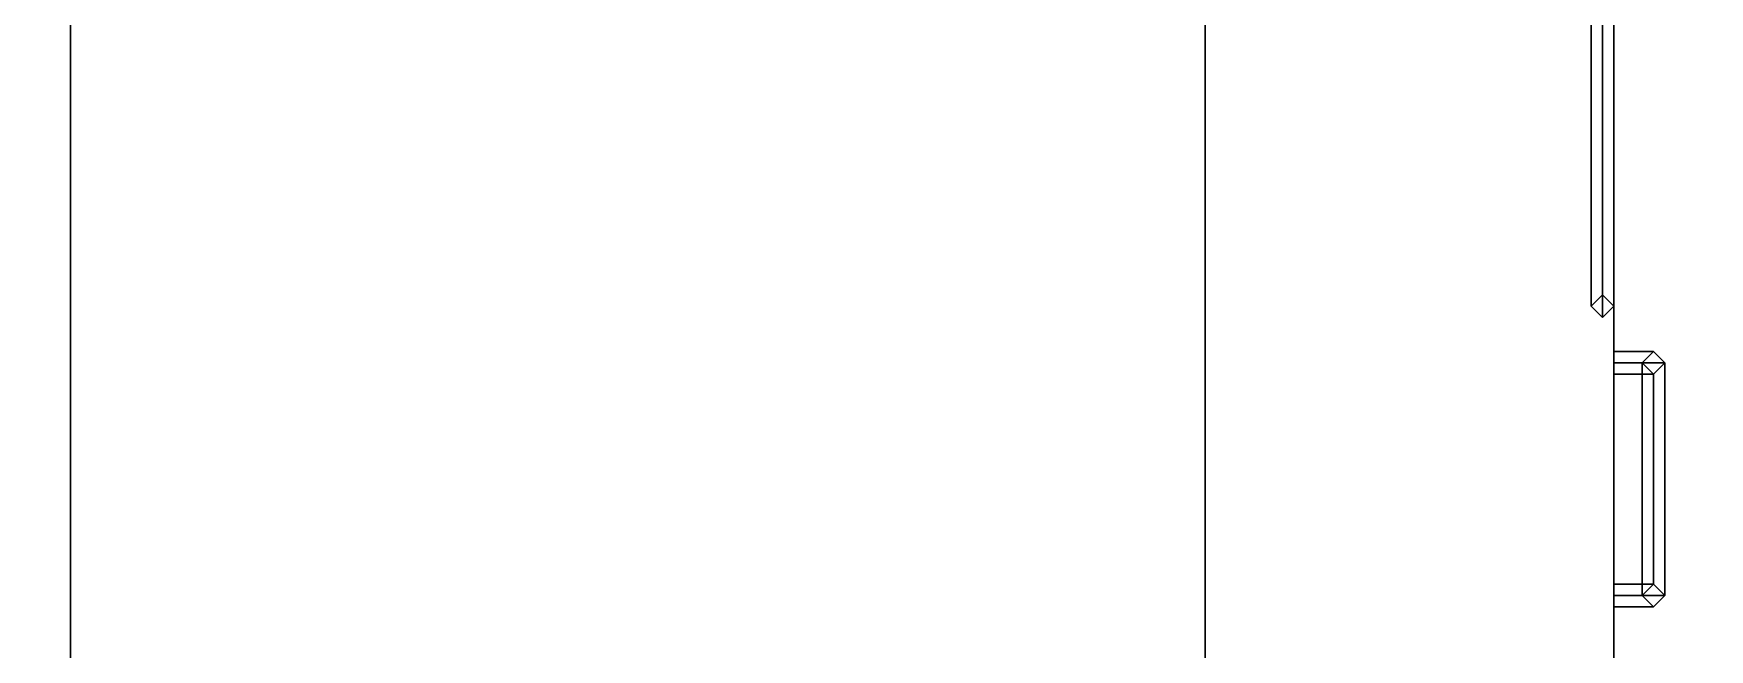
# Model space of a CAD drawing. Header units: millimetres. Extents: x -4 to 4, y -29 to 80.
# Drawn here: x -1.065 to 1.889, y 2.015 to 3.1 of the extents above; entities that cross this region are included whole.
import ezdxf

# ---------------------------------------------------------------- set-up
doc = ezdxf.new("R2010")
doc.units = ezdxf.units.MM
for name, color, linetype in [('deck', 2, 'Continuous'), ('patch', 6, 'Continuous'), ('superstructure', 3, 'Continuous')]:
    doc.layers.add(name, color=color, linetype=linetype)

msp = doc.modelspace()

# ---------------------------------------------------------------- linework, layer by layer
for points in [[(-1, -4.21, -2.36), (-2, -4.21, -2.33), (-2, 3.18, -2.33), (-1, 3.18, -2.36)], [(1, -4.21, -2.36), (-1, -4.21, -2.36), (-1, 3.18, -2.36), (1, 3.18, -2.36)], [(2, -4.21, -2.33), (1, -4.21, -2.36), (1, 3.18, -2.36), (2, 3.18, -2.33)]]:
    msp.add_3dface(points)
at = {"layer": 'deck'}
for points in [[(1.72, 9.14, 1.69), (1.72, -8.82, 1.69), (2.24, -8.82, 1.69), (2.24, -4.21, 1.69)], [(1.72, 9.14, 1.69), (1.72, 9.14, 1.69), (2.24, -4.21, 1.69), (2.24, 3.18, 1.69)]]:
    msp.add_3dface(points, dxfattribs=at)
at = {"layer": 'patch'}
for points in [[(1.68, 4.4422, 4.54), (1.7, 4.4422, 4.52), (1.7, 2.6, 4.52), (1.68, 2.62, 4.54)], [(1.7, 4.4422, 4.56), (1.68, 4.4422, 4.54), (1.68, 2.62, 4.54), (1.7, 2.64, 4.56)], [(1.68, 4.4422, 4.05), (1.7, 4.4422, 4.03), (1.7, 2.6, 4.03), (1.68, 2.62, 4.05)], [(1.7, 4.4422, 4.07), (1.68, 4.4422, 4.05), (1.68, 2.62, 4.05), (1.7, 2.64, 4.07)], [(1.7, 4.4422, 4.52), (1.72, 4.4422, 4.54), (1.72, 2.62, 4.54), (1.7, 2.6, 4.52)], [(1.72, 4.4422, 4.54), (1.7, 4.4422, 4.56), (1.7, 2.64, 4.56), (1.72, 2.62, 4.54)], [(1.7, 4.4422, 4.03), (1.72, 4.4422, 4.05), (1.72, 2.62, 4.05), (1.7, 2.6, 4.03)], [(1.72, 4.4422, 4.05), (1.7, 4.4422, 4.07), (1.7, 2.64, 4.07), (1.72, 2.62, 4.05)]]:
    msp.add_3dface(points, dxfattribs=at)
at = {"layer": 'superstructure'}
for points in [[(1.72, 5.26, 2.05), (1.72, -8.82, 1.69), (1.72, 9.14, 1.69), (1.72, 9.14, 2.05)], [(1.72, -5.55, 3.4), (1.72, -8.82, 1.69), (1.72, 5.26, 2.05), (1.72, 0.5, 3.4)], [(1.72, 5.26, 2.05), (1.72, 5.26, 3.46), (1.72, 4.4443, 3.46), (1.72, 0.5, 3.4)], [(-1.72, 4.44, 3.56), (-1.72, -5.36, 3.56), (1.72, -5.36, 3.56), (1.72, 4.44, 3.56)], [(1.72, 0.5, 3.4), (1.72, 4.4422, 3.46), (1.72, 4.4422, 3.56), (1.72, 0.5, 3.56)], [(1.7, 2.64, 3.56), (1.68, 2.62, 3.56), (1.68, 2.62, 4.54), (1.7, 2.64, 4.52)], [(1.72, 2.62, 3.56), (1.7, 2.64, 3.56), (1.7, 2.64, 4.52), (1.72, 2.62, 4.54)], [(1.68, 2.62, 3.56), (1.7, 2.6, 3.56), (1.7, 2.6, 4.56), (1.68, 2.62, 4.54)], [(1.7, 2.6, 3.56), (1.72, 2.62, 3.56), (1.72, 2.62, 4.54), (1.7, 2.6, 4.56)], [(1.72, 2.54, 1.82), (1.72, 2.52, 1.84), (1.77, 2.52, 1.84), (1.79, 2.54, 1.82)], [(1.72, 2.52, 1.8), (1.72, 2.54, 1.82), (1.79, 2.54, 1.82), (1.81, 2.52, 1.8)], [(1.72, 2.54, 3.51), (1.72, 2.52, 3.53), (1.81, 2.52, 3.53), (1.79, 2.54, 3.51)], [(1.72, 2.52, 3.49), (1.72, 2.54, 3.51), (1.79, 2.54, 3.51), (1.77, 2.52, 3.49)], [(1.72, 2.5, 1.82), (1.72, 2.52, 1.8), (1.81, 2.52, 1.8), (1.79, 2.5, 1.82)], [(1.72, 2.52, 1.84), (1.72, 2.5, 1.82), (1.79, 2.5, 1.82), (1.77, 2.52, 1.84)], [(1.72, 2.5, 3.51), (1.72, 2.52, 3.49), (1.77, 2.52, 3.49), (1.79, 2.5, 3.51)], [(1.72, 2.52, 3.53), (1.72, 2.5, 3.51), (1.79, 2.5, 3.51), (1.81, 2.52, 3.53)], [(1.79, 2.54, 1.82), (1.77, 2.52, 1.84), (1.77, 2.52, 3.49), (1.79, 2.54, 3.51)], [(1.77, 2.52, 1.84), (1.79, 2.5, 1.82), (1.79, 2.5, 3.51), (1.77, 2.52, 3.49)], [(1.79, 2.5, 2.67), (1.77, 2.52, 2.65), (1.77, 2.11, 2.65), (1.79, 2.13, 2.67)], [(1.77, 2.52, 2.65), (1.79, 2.5, 2.63), (1.79, 2.13, 2.63), (1.77, 2.11, 2.65)], [(1.79, 2.5, 2.42), (1.77, 2.52, 2.4), (1.77, 2.11, 2.4), (1.79, 2.13, 2.42)], [(1.77, 2.52, 2.4), (1.79, 2.5, 2.38), (1.79, 2.13, 2.38), (1.77, 2.11, 2.4)], [(1.79, 2.5, 2.14), (1.77, 2.52, 2.12), (1.77, 2.11, 2.12), (1.79, 2.13, 2.14)], [(1.77, 2.52, 2.12), (1.79, 2.5, 2.1), (1.79, 2.13, 2.1), (1.77, 2.11, 2.12)], [(1.79, 2.5, 1.92), (1.77, 2.52, 1.9), (1.77, 2.11, 1.9), (1.79, 2.13, 1.92)], [(1.77, 2.52, 1.9), (1.79, 2.5, 1.88), (1.79, 2.13, 1.88), (1.77, 2.11, 1.9)], [(1.79, 2.5, 3.38), (1.77, 2.52, 3.36), (1.77, 2.11, 3.36), (1.79, 2.13, 3.38)], [(1.77, 2.52, 3.36), (1.79, 2.5, 3.34), (1.79, 2.13, 3.34), (1.77, 2.11, 3.36)], [(1.79, 2.5, 3.13), (1.77, 2.52, 3.11), (1.77, 2.11, 3.11), (1.79, 2.13, 3.13)], [(1.77, 2.52, 3.11), (1.79, 2.5, 3.09), (1.79, 2.13, 3.09), (1.77, 2.11, 3.11)], [(1.79, 2.5, 2.91), (1.77, 2.52, 2.89), (1.77, 2.11, 2.89), (1.79, 2.13, 2.91)], [(1.77, 2.52, 2.89), (1.79, 2.5, 2.87), (1.79, 2.13, 2.87), (1.77, 2.11, 2.89)], [(1.81, 2.52, 1.8), (1.79, 2.54, 1.82), (1.79, 2.54, 3.51), (1.81, 2.52, 3.53)], [(1.79, 2.5, 1.82), (1.81, 2.52, 1.8), (1.81, 2.52, 3.53), (1.79, 2.5, 3.51)], [(1.81, 2.52, 2.65), (1.79, 2.5, 2.67), (1.79, 2.13, 2.67), (1.81, 2.11, 2.65)], [(1.79, 2.5, 2.63), (1.81, 2.52, 2.65), (1.81, 2.11, 2.65), (1.79, 2.13, 2.63)], [(1.81, 2.52, 2.4), (1.79, 2.5, 2.42), (1.79, 2.13, 2.42), (1.81, 2.11, 2.4)], [(1.79, 2.5, 2.38), (1.81, 2.52, 2.4), (1.81, 2.11, 2.4), (1.79, 2.13, 2.38)], [(1.81, 2.52, 2.12), (1.79, 2.5, 2.14), (1.79, 2.13, 2.14), (1.81, 2.11, 2.12)], [(1.79, 2.5, 2.1), (1.81, 2.52, 2.12), (1.81, 2.11, 2.12), (1.79, 2.13, 2.1)], [(1.81, 2.52, 1.9), (1.79, 2.5, 1.92), (1.79, 2.13, 1.92), (1.81, 2.11, 1.9)], [(1.79, 2.5, 1.88), (1.81, 2.52, 1.9), (1.81, 2.11, 1.9), (1.79, 2.13, 1.88)], [(1.81, 2.52, 3.36), (1.79, 2.5, 3.38), (1.79, 2.13, 3.38), (1.81, 2.11, 3.36)], [(1.79, 2.5, 3.34), (1.81, 2.52, 3.36), (1.81, 2.11, 3.36), (1.79, 2.13, 3.34)], [(1.81, 2.52, 3.11), (1.79, 2.5, 3.13), (1.79, 2.13, 3.13), (1.81, 2.11, 3.11)], [(1.79, 2.5, 3.09), (1.81, 2.52, 3.11), (1.81, 2.11, 3.11), (1.79, 2.13, 3.09)], [(1.81, 2.52, 2.89), (1.79, 2.5, 2.91), (1.79, 2.13, 2.91), (1.81, 2.11, 2.89)], [(1.79, 2.5, 2.87), (1.81, 2.52, 2.89), (1.81, 2.11, 2.89), (1.79, 2.13, 2.87)], [(1.72, 2.13, 1.82), (1.72, 2.11, 1.84), (1.77, 2.11, 1.84), (1.79, 2.13, 1.82)], [(1.72, 2.11, 1.8), (1.72, 2.13, 1.82), (1.79, 2.13, 1.82), (1.81, 2.11, 1.8)], [(1.72, 2.13, 3.51), (1.72, 2.11, 3.53), (1.81, 2.11, 3.53), (1.79, 2.13, 3.51)], [(1.72, 2.11, 3.49), (1.72, 2.13, 3.51), (1.79, 2.13, 3.51), (1.77, 2.11, 3.49)], [(1.79, 2.13, 1.82), (1.77, 2.11, 1.84), (1.77, 2.11, 3.49), (1.79, 2.13, 3.51)], [(1.81, 2.11, 1.8), (1.79, 2.13, 1.82), (1.79, 2.13, 3.51), (1.81, 2.11, 3.53)], [(1.72, 2.09, 1.82), (1.72, 2.11, 1.8), (1.81, 2.11, 1.8), (1.79, 2.09, 1.82)], [(1.72, 2.11, 1.84), (1.72, 2.09, 1.82), (1.79, 2.09, 1.82), (1.77, 2.11, 1.84)], [(1.72, 2.09, 3.51), (1.72, 2.11, 3.49), (1.77, 2.11, 3.49), (1.79, 2.09, 3.51)], [(1.72, 2.11, 3.53), (1.72, 2.09, 3.51), (1.79, 2.09, 3.51), (1.81, 2.11, 3.53)], [(1.77, 2.11, 1.84), (1.79, 2.09, 1.82), (1.79, 2.09, 3.51), (1.77, 2.11, 3.49)], [(1.79, 2.09, 1.82), (1.81, 2.11, 1.8), (1.81, 2.11, 3.53), (1.79, 2.09, 3.51)]]:
    msp.add_3dface(points, dxfattribs=at)

doc.saveas('drawing.dxf')
